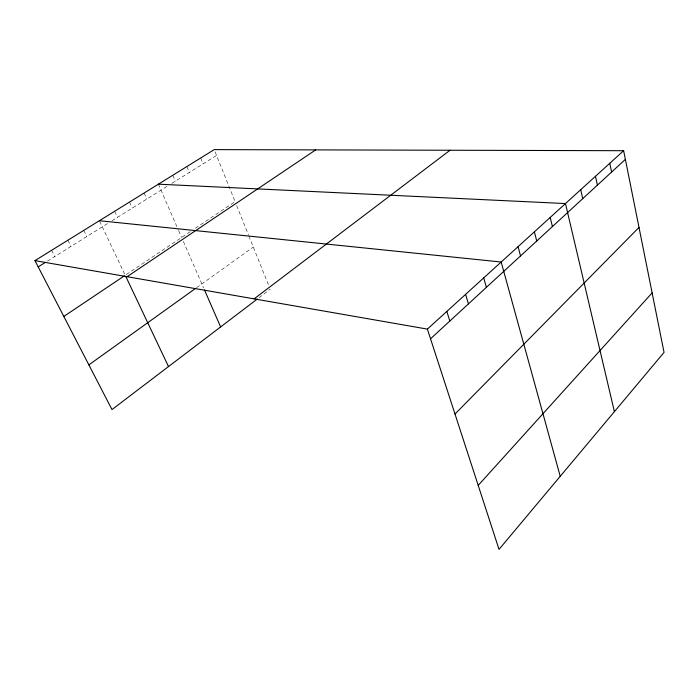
<?xml version="1.0" encoding="UTF-8"?>
<svg xmlns="http://www.w3.org/2000/svg" width="699" height="699" viewBox="0 0 699 699"><rect width="100%" height="100%" fill="white"/><g stroke="black" fill="none" stroke-linecap="round" stroke-linejoin="round"><path stroke-width="0.52" stroke-dasharray="3.5 2.62" d="M259.032 297.713L270.207 289.211M196.62 287.682L253.3 247.062M190.233 231.692L125.235 275.266L99.38 220.718M195.397 228.224L235.074 201.627L214.209 149.621M47.401 261.138L108.52 222.946M112.093 220.718L167.271 186.24M171.744 183.444L216.55 155.44M51.604 250.303L54.758 256.542M67.89 240.22L70.957 246.424M83.81 230.364L86.79 236.524M114.619 211.29L117.441 217.372M129.516 202.055L132.268 208.11M144.108 193.029L146.781 199.04M158.393 184.178L178.184 229.578M178.612 230.565L181.618 237.468M183.339 241.417L203.61 287.918M172.793 175.266L175.327 181.198M186.895 166.537L189.359 172.435M200.692 157.983L203.094 163.854M236.69 205.663L248.442 234.943M248.844 235.947L269.001 286.197"/><path stroke-width="1.05" d="M478.203 485.394L652.123 292.89M454.997 414.026L639 227.42M430.532 338.797L625.369 159.389M427.377 329.107L623.63 150.704L664.05 352.392L499.016 549.379L427.377 329.107L34.95 260.622L111.989 409.57L257.354 298.989M254.113 298.866L450.034 150.241M88.878 364.887L195.737 288.303M127.096 276.699L315.695 149.883M63.827 316.437L124.361 275.852M38.192 266.896L45.557 262.291M34.95 260.622L214.209 149.621L623.63 150.704M158.393 184.178L565.474 203.566L614.395 411.667M99.38 220.718L501.166 262.02L560.222 476.325M125.698 276.236L168.511 366.573M204.484 289.919L220.622 326.931M446.827 311.422L449.824 321.033M465.586 294.375L468.435 303.899M483.691 277.914L486.399 287.359M518.064 246.668L520.519 255.939M534.394 231.823L536.727 241.015M550.192 217.459L552.411 226.572M580.72 189.7L582.748 198.638M595.487 176.288L597.409 185.139M609.773 163.286L611.608 172.068"/></g></svg>
